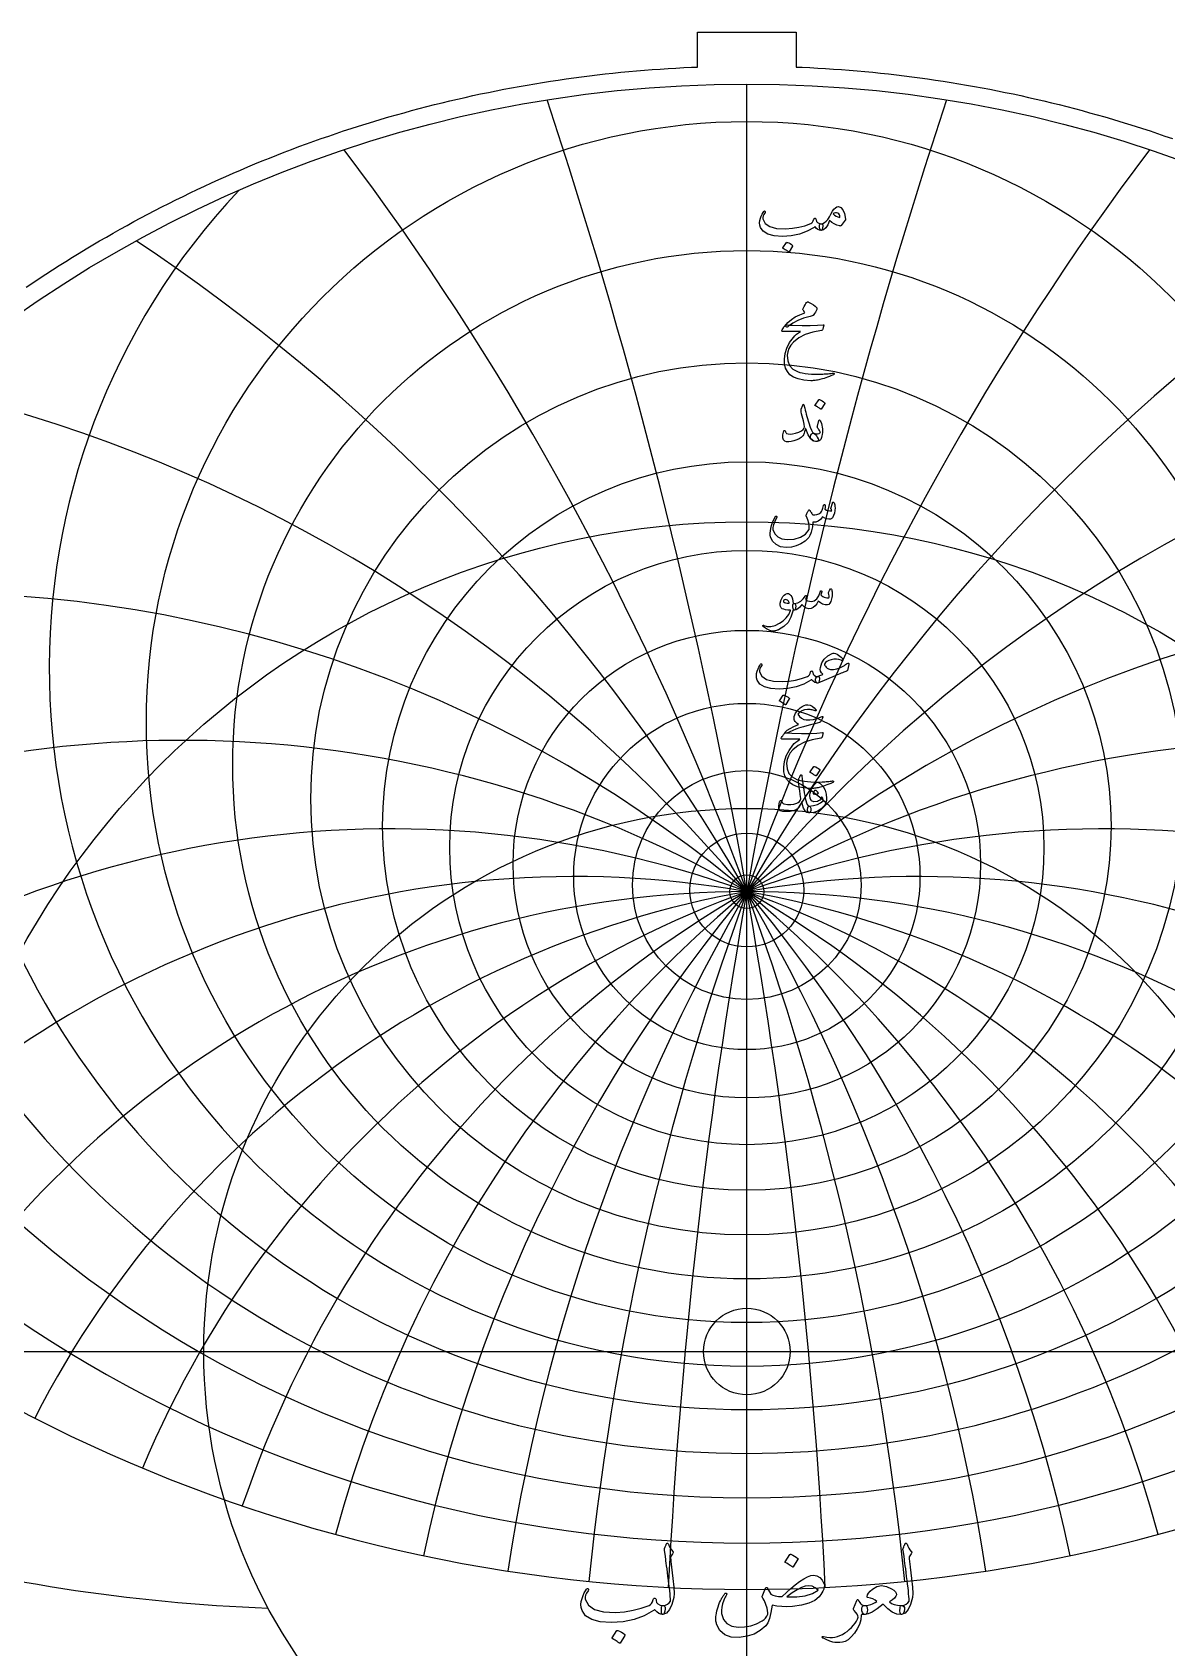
# Model space of a CAD drawing. Header units: millimetres. Extents: x -62 to 62, y -62 to 63.
# Drawn here: x -34.3 to 20.1, y -14.2 to 63.2 of the extents above; entities that cross this region are included whole.
import ezdxf

# ---------------------------------------------------------------- set-up
doc = ezdxf.new("R2010")
doc.units = ezdxf.units.MM
for name, color, linetype in [('CUT_INNER', 6, 'Continuous'), ('CUT_OUTER', 1, 'Continuous'), ('ENGRAVE', 7, 'Continuous'), ('ENGRAVE_FINE', 8, 'Continuous'), ('TEXT', 5, 'Continuous')]:
    doc.layers.add(name, color=color, linetype=linetype)

msp = doc.modelspace()

# ---------------------------------------------------------------- linework, layer by layer
at = {"layer": 'CUT_INNER'}
msp.add_circle((0, 0), 2.075, dxfattribs=at)
at = {"layer": 'CUT_OUTER'}
msp.add_lwpolyline([(-34.5438, 51.0179), (-34.2301, 51.2289), (-33.9151, 51.438), (-33.5988, 51.6451), (-33.2813, 51.8503), (-32.9625, 52.0535), (-32.6425, 52.2548), (-32.3213, 52.4541), (-31.9988, 52.6515), (-31.6752, 52.8468), (-31.3503, 53.0402), (-31.0243, 53.2315), (-30.6971, 53.4209), (-30.3687, 53.6082), (-30.0392, 53.7936), (-29.7085, 53.9769), (-29.3768, 54.1581), (-29.0439, 54.3374), (-28.71, 54.5146), (-28.3749, 54.6897), (-28.0388, 54.8628), (-27.7017, 55.0338), (-27.3635, 55.2027), (-27.0242, 55.3696), (-26.684, 55.5344), (-26.3427, 55.697), (-26.0005, 55.8576), (-25.6573, 56.0161), (-25.3131, 56.1725), (-24.9679, 56.3267), (-24.6218, 56.4789), (-24.2748, 56.6289), (-23.9269, 56.7768), (-23.5781, 56.9225), (-23.2284, 57.0661), (-22.8778, 57.2076), (-22.5263, 57.3469), (-22.174, 57.484), (-21.8209, 57.619), (-21.4669, 57.7518), (-21.1122, 57.8824), (-20.7566, 58.0109), (-20.4003, 58.1372), (-20.0432, 58.2612), (-19.6853, 58.3831), (-19.3267, 58.5028), (-18.9674, 58.6203), (-18.6073, 58.7356), (-18.2466, 58.8486), (-17.8852, 58.9595), (-17.5231, 59.0681), (-17.1603, 59.1745), (-16.7969, 59.2787), (-16.4328, 59.3807), (-16.0682, 59.4804), (-15.7029, 59.5778), (-15.3371, 59.6731), (-14.9706, 59.7661), (-14.6036, 59.8568), (-14.2361, 59.9453), (-13.868, 60.0315), (-13.4994, 60.1154), (-13.1303, 60.1971), (-12.7606, 60.2766), (-12.3906, 60.3537), (-12.02, 60.4286), (-11.649, 60.5012), (-11.2775, 60.5716), (-10.9057, 60.6396), (-10.5334, 60.7054), (-10.1607, 60.7689), (-9.7876, 60.8301), (-9.4142, 60.889), (-9.0404, 60.9456), (-8.6663, 61), (-8.2919, 61.052), (-7.9171, 61.1017), (-7.542, 61.1491), (-7.1667, 61.1943), (-6.7911, 61.2371), (-6.4152, 61.2776), (-6.0391, 61.3158), (-5.6627, 61.3517), (-5.2862, 61.3853), (-4.9094, 61.4166), (-4.5325, 61.4456), (-4.1554, 61.4722), (-3.7781, 61.4966), (-3.4007, 61.5186), (-3.0232, 61.5383), (-2.6455, 61.5557), (-2.3625, 61.567), (-2.3625, 63.2325), (2.3625, 63.2325), (2.3625, 61.567), (2.6455, 61.5557), (3.0232, 61.5383), (3.4007, 61.5186), (3.7781, 61.4966), (4.1554, 61.4722), (4.5325, 61.4456), (4.9094, 61.4166), (5.2862, 61.3853), (5.6627, 61.3517), (6.0391, 61.3158), (6.4152, 61.2776), (6.7911, 61.2371), (7.1667, 61.1943), (7.542, 61.1491), (7.9171, 61.1017), (8.2919, 61.052), (8.6663, 61), (9.0404, 60.9456), (9.4142, 60.889), (9.7876, 60.8301), (10.1607, 60.7689), (10.5334, 60.7054), (10.9057, 60.6396), (11.2775, 60.5716), (11.649, 60.5012), (12.02, 60.4286), (12.3906, 60.3537), (12.7606, 60.2766), (13.1303, 60.1971), (13.4994, 60.1154), (13.868, 60.0315), (14.2361, 59.9453), (14.6036, 59.8568), (14.9706, 59.7661), (15.3371, 59.6731), (15.7029, 59.5778), (16.0682, 59.4804), (16.4328, 59.3807), (16.7969, 59.2787), (17.1603, 59.1745), (17.5231, 59.0681), (17.8852, 58.9595), (18.2466, 58.8486), (18.6073, 58.7356), (18.9674, 58.6203), (19.3267, 58.5028), (19.6853, 58.3831), (20.0432, 58.2612), (20.4003, 58.1372)], dxfattribs=at)
at = {"layer": 'ENGRAVE'}
for points in [[(0, -60.75), (0, 60.75)], [(-60.75, 0), (60.75, 0)]]:
    msp.add_lwpolyline(points, dxfattribs=at)
for centre, radius in [((0, 0), 60.75), ((0, 30.1723), 28.7837), ((0, 28.1254), 24.6463), ((0, 26.4902), 20.9014), ((0, 25.187), 17.4572), ((0, 0), 39.7663), ((0, 24.1584), 14.2435), ((0, 23.3631), 11.2053), ((0, 22.7713), 8.2975), ((0, 22.3622), 5.4824), ((0, 0), 26.0306), ((0, 22.122), 2.7267), ((0, 22.0428), 0.81)]:
    msp.add_circle(centre, radius, dxfattribs=at)
for centre, radius, start, end in [((0, 32.7441), 33.4382, 136.755025, 43.244975), ((0, 36.0044), 38.7851, 161.418489, 18.581511), ((0, 40.1982), 45.0809, 179.330047, 0.669953), ((0, 45.7066), 52.7185, 194.145933, 345.854067), ((0, 53.1545), 62.3353, 207.116681, 332.883319), ((0, -24.8487), 46.8916, 32, 148), ((0, -24.8487), 46.8916, 32, 148), ((0, 63.6394), 75.0422, 218.84522, 321.15478), ((-19.6883, 73.4777), 85.8368, 241.444032, 267.827192)]:
    msp.add_arc(centre, radius, start, end, dxfattribs=at)
at = {"layer": 'ENGRAVE_FINE'}
for centre, radius, start, end in [((-265.9353, -24.8487), 270.0378, 2.874152, 18.311222), ((-265.9353, -24.8487), 270.0378, 2.874152, 18.311222), ((265.9353, -24.8487), 270.0378, 161.688778, 177.125848), ((265.9353, -24.8487), 270.0378, 161.688778, 177.125848), ((-128.8335, -24.8487), 137.1018, 5.788928, 36.970098), ((-128.8335, -24.8487), 137.1018, 5.788928, 36.970098), ((128.8335, -24.8487), 137.1018, 143.029902, 174.211072), ((128.8335, -24.8487), 137.1018, 143.029902, 174.211072), ((-81.2186, -24.8487), 93.7831, 8.787171, 56.364444), ((-81.2186, -24.8487), 93.7831, 8.787171, 56.364444), ((81.2186, -24.8487), 93.7831, 123.635556, 171.212829), ((81.2186, -24.8487), 93.7831, 123.635556, 171.212829), ((-55.8832, -24.8487), 72.9503, 11.916411, 76.960311), ((-55.8832, -24.8487), 72.9503, 11.916411, 76.960311), ((55.8832, -24.8487), 72.9503, 103.039689, 168.083589), ((55.8832, -24.8487), 72.9503, 103.039689, 168.083589), ((-39.3467, -24.8487), 61.2126, 15.23187, 99.317844), ((-39.3467, -24.8487), 61.2126, 15.23187, 99.317844), ((39.3467, -24.8487), 61.2126, 80.682156, 164.76813), ((39.3467, -24.8487), 61.2126, 80.682156, 164.76813), ((-27.0729, -24.8487), 54.1457, 18.800401, 123.997775), ((-27.0729, -24.8487), 54.1457, 18.800401, 123.997775), ((27.0729, -24.8487), 54.1457, 56.002225, 161.199599), ((27.0729, -24.8487), 54.1457, 56.002225, 161.199599), ((-17.0671, -24.8487), 49.901, 22.705937, 135.460343), ((-17.0671, -24.8487), 49.901, 22.705937, 135.460343), ((17.0671, -24.8487), 49.901, 44.539657, 157.294063), ((17.0671, -24.8487), 49.901, 44.539657, 157.294063), ((-8.2682, -24.8487), 47.6149, 27.057329, 142.266342), ((-8.2682, -24.8487), 47.6149, 27.057329, 142.266342), ((8.2682, -24.8487), 47.6149, 37.733658, 152.942671), ((8.2682, -24.8487), 47.6149, 37.733658, 152.942671), ((0, 152.6636), 171.207, 249.38669, 290.61331)]:
    msp.add_arc(centre, radius, start, end, dxfattribs=at)
at = {"layer": 'TEXT'}
for points in [[(0.8191, 54.6495), (0.8319, 54.6634), (0.8452, 54.6692), (0.8589, 54.667), (0.873, 54.6567), (0.8838, 54.6432), (0.8874, 54.6279), (0.8838, 54.6109), (0.873, 54.592), (0.8182, 54.5071), (0.7832, 54.4285), (0.7679, 54.3562), (0.7724, 54.2902), (0.8849, 54.0733), (1.1039, 53.9219), (1.4292, 53.8362), (1.861, 53.816), (2.1815, 53.8395), (2.4889, 53.8887), (2.7833, 53.9635), (3.0646, 54.0639), (3.1142, 54.0933), (3.1553, 54.1384), (3.1879, 54.1993), (3.2119, 54.2758), (3.22, 54.2976), (3.2335, 54.3127), (3.2523, 54.321), (3.2766, 54.3225), (3.2939, 54.3151), (3.3062, 54.3001), (3.3136, 54.2774), (3.3161, 54.2471), (3.3329, 54.1721), (3.3799, 54.116), (3.4569, 54.0787), (3.564, 54.0603), (3.6026, 54.0517), (3.6287, 54.0297), (3.6421, 53.9943), (3.643, 53.9453), (3.63, 53.8541), (3.6125, 53.789), (3.5905, 53.7499), (3.564, 53.7369), (3.4852, 53.7473), (3.4104, 53.7782), (3.3397, 53.8299), (3.273, 53.9022), (3.2674, 53.9051), (3.2577, 53.9031), (3.244, 53.8961), (3.2263, 53.8842), (2.8913, 53.6956), (2.5257, 53.5609), (2.1296, 53.48), (1.703, 53.4531), (1.3087, 53.48), (1.0024, 53.5609), (0.7841, 53.6956), (0.6539, 53.8842), (0.6242, 53.9895), (0.6144, 54.0971), (0.6242, 54.2069), (0.6539, 54.3189), (0.6938, 54.4231), (0.7347, 54.513), (0.7765, 54.5884), (0.8191, 54.6495)], [(4.3975, 54.8794), (4.51, 54.8394), (4.6032, 54.7267), (4.6771, 54.5412), (4.7316, 54.283), (4.7337, 54.2644), (4.7325, 54.248), (4.7283, 54.2338), (4.7209, 54.2219), (4.5233, 53.974), (4.5096, 53.959), (4.4936, 53.9498), (4.4754, 53.9464), (4.455, 53.9489), (4.3207, 53.9947), (4.1945, 54.0531), (4.0764, 54.124), (3.9664, 54.2076), (3.8777, 54.0017), (3.7805, 53.8546), (3.6747, 53.7663), (3.5604, 53.7369), (3.5476, 53.7416), (3.5344, 53.7558), (3.5207, 53.7794), (3.5065, 53.8124), (3.4847, 53.8941), (3.4769, 53.9597), (3.4829, 54.0091), (3.5029, 54.0423), (3.5146, 54.0502), (3.5281, 54.0558), (3.5433, 54.0591), (3.5604, 54.0603), (3.6421, 54.0742), (3.7221, 54.1124), (3.8002, 54.1748), (3.8766, 54.2615), (3.91, 54.3118), (3.9601, 54.3944), (4.0268, 54.5094), (4.1101, 54.6567), (4.1752, 54.7541), (4.2448, 54.8237), (4.3189, 54.8655), (4.3975, 54.8794)], [(4.1388, 54.5273), (4.2062, 54.4712), (4.2825, 54.4249), (4.3679, 54.3886), (4.4622, 54.3621), (4.457, 54.4328), (4.4379, 54.4905), (4.4049, 54.5352), (4.358, 54.5668), (4.3039, 54.5832), (4.2493, 54.5821), (4.1943, 54.5635), (4.1388, 54.5273)], [(1.9077, 53.1585), (1.9122, 53.163), (1.9185, 53.1657), (1.9266, 53.1666), (1.9365, 53.1657), (2.0063, 53.1374), (2.0721, 53.1028), (2.1339, 53.0619), (2.1916, 53.0148), (2.1972, 53.0076), (2.1997, 53.0004), (2.199, 52.9932), (2.1952, 52.986), (2.0263, 52.713), (2.02, 52.7065), (2.0119, 52.7049), (2.0021, 52.7083), (1.9904, 52.7166), (1.9803, 52.7238), (1.9643, 52.7345), (1.9426, 52.7489), (1.9149, 52.7669), (1.881, 52.7884), (1.8404, 52.8136), (1.793, 52.8423), (1.7389, 52.8747), (1.7317, 52.8801), (1.7281, 52.8854), (1.7281, 52.8908), (1.7317, 52.8962)], [(3.0323, 49.6108), (2.7184, 49.5288), (2.4413, 49.423), (2.201, 49.2935), (1.9976, 49.1401), (1.9664, 49.1165), (1.9374, 49.1033), (1.9107, 49.1004), (1.8862, 49.1078), (1.8577, 49.1417), (1.8619, 49.1895), (1.899, 49.2513), (1.9688, 49.3269), (2.1339, 49.4639), (2.3236, 49.5874), (2.538, 49.6974), (2.7772, 49.794), (2.7089, 49.8946), (2.6961, 49.9197), (2.6901, 49.9449), (2.6907, 49.97), (2.6981, 49.9952), (2.7464, 50.0911), (2.7907, 50.1703), (2.8309, 50.233), (2.867, 50.279), (2.8901, 50.3008), (2.9128, 50.3122), (2.935, 50.3134), (2.9568, 50.3042), (3.0832, 50.2327), (3.1895, 50.1658), (3.2755, 50.1034), (3.3413, 50.0455), (3.354, 50.0268), (3.3601, 50.0033), (3.3594, 49.9747), (3.352, 49.9413), (3.3289, 49.889), (3.2918, 49.8254), (3.2409, 49.7506), (3.176, 49.6646), (3.1589, 49.6518), (3.1293, 49.6386), (3.0871, 49.6249), (3.0323, 49.6108)], [(2.1844, 49.194), (2.6454, 49.1778), (3.044, 49.176), (3.3801, 49.1886), (3.6538, 49.2156), (3.6622, 49.2166), (3.6695, 49.216), (3.6757, 49.2139), (3.6808, 49.2102), (3.6845, 49.2051), (3.6866, 49.1989), (3.6872, 49.1916), (3.6862, 49.1832), (3.6791, 49.1504), (3.6722, 49.1203), (3.6656, 49.093), (3.6592, 49.0683), (3.653, 49.0462), (3.6471, 49.0269), (3.6414, 49.0103), (3.6359, 48.9964), (3.6242, 48.9742), (3.6107, 48.9578), (3.5954, 48.9472), (3.5784, 48.9425), (3.1634, 48.8673), (2.8023, 48.7494), (2.4952, 48.5888), (2.2419, 48.3856), (2.1139, 48.2395), (2.0209, 48.0847), (1.963, 47.9215), (1.9401, 47.7497), (1.9621, 47.48), (2.0497, 47.2602), (2.2028, 47.0902), (2.4215, 46.9701), (2.5349, 46.9337), (2.6595, 46.9036), (2.7954, 46.8798), (2.9425, 46.8623), (3.1005, 46.8509), (3.2694, 46.8452), (3.449, 46.8455), (3.6394, 46.8515), (3.7071, 46.8553), (3.7737, 46.8596), (3.8392, 46.8643), (3.9035, 46.8695), (3.9663, 46.8751), (4.027, 46.8812), (4.0857, 46.8877), (4.1424, 46.8946), (4.1597, 46.8955), (4.1721, 46.8911), (4.1795, 46.8812), (4.182, 46.8659), (4.1806, 46.8482), (4.1766, 46.8345), (4.1698, 46.8248), (4.1604, 46.8192), (4.0589, 46.7763), (3.9628, 46.7375), (3.8721, 46.7027), (3.7868, 46.6719), (3.707, 46.6449), (3.6332, 46.6216), (3.5651, 46.6018), (3.5029, 46.5857), (3.4444, 46.5738), (3.3875, 46.5632), (3.3322, 46.554), (3.2784, 46.5461), (3.2259, 46.5401), (3.1746, 46.5363), (3.1245, 46.5347), (3.0754, 46.5354), (2.7404, 46.5614), (2.461, 46.618), (2.2374, 46.7051), (2.0694, 46.8228), (1.9461, 46.9699), (1.8601, 47.1416), (1.8114, 47.3381), (1.8, 47.5593), (1.8352, 47.8337), (1.9194, 48.1), (2.0526, 48.3582), (2.2347, 48.6084), (2.3059, 48.6841), (2.3865, 48.7566), (2.4765, 48.826), (2.576, 48.8922), (1.7066, 48.8994), (1.6857, 48.9084), (1.6769, 48.9245), (1.6803, 48.9479), (1.6958, 48.9784), (1.725, 49.0229), (1.7515, 49.0629), (1.7753, 49.0983), (1.7964, 49.1293), (1.8148, 49.1556), (1.8305, 49.1769), (1.8435, 49.1933), (1.8539, 49.2048), (1.8772, 49.2068), (1.9401, 49.2057), (2.0425, 49.2014), (2.1844, 49.194)], [(2.7538, 45.3124), (2.7745, 45.2182), (2.7969, 45.1224), (2.8212, 45.025), (2.8472, 44.9261), (2.8751, 44.8252), (2.9047, 44.7218), (2.9362, 44.6159), (2.9694, 44.5076), (3.0365, 44.3127), (3.0978, 44.1663), (3.1533, 44.0684), (3.2029, 44.019), (3.2463, 43.9895), (3.2901, 43.948), (3.3343, 43.8943), (3.379, 43.8286), (3.4212, 43.747), (3.4329, 43.6857), (3.414, 43.6446), (3.3646, 43.6238), (3.205, 43.6399), (3.0637, 43.7459), (2.9409, 43.9417), (2.8365, 44.2273), (2.8342, 44.2321), (2.8311, 44.2354), (2.827, 44.2374), (2.8221, 44.2381), (2.8185, 44.2374), (2.8149, 44.2354), (2.8113, 44.2321), (2.8077, 44.2273), (2.7976, 44.1811), (2.7853, 44.1321), (2.7707, 44.0805), (2.7538, 44.0262), (2.7354, 43.9747), (2.7161, 43.9318), (2.6959, 43.8975), (2.6748, 43.8717), (2.5989, 43.8054), (2.5041, 43.7468), (2.3905, 43.6958), (2.258, 43.6525), (2.1233, 43.6204), (2.0065, 43.6067), (1.9077, 43.6114), (1.8269, 43.6345), (1.7577, 43.6925), (1.7263, 43.7944), (1.7326, 43.9404), (1.7766, 44.1303), (1.7809, 44.1366), (1.7865, 44.1411), (1.7935, 44.1438), (1.8018, 44.1447), (1.8116, 44.1436), (1.8197, 44.1402), (1.826, 44.1346), (1.8305, 44.1267), (1.8476, 44.087), (1.8664, 44.054), (1.8871, 44.0277), (1.9095, 44.0082), (1.9796, 43.9821), (2.0748, 43.9759), (2.1952, 43.9893), (2.3407, 44.0226), (2.4958, 44.0724), (2.6164, 44.1285), (2.7024, 44.191), (2.7538, 44.2597), (2.7624, 44.3293), (2.7484, 44.4483), (2.7121, 44.6167), (2.6532, 44.8345), (2.6249, 44.9493), (2.6083, 45.042), (2.6034, 45.1127), (2.6101, 45.1615), (2.6784, 45.3555), (2.6858, 45.3759), (2.6937, 45.3905), (2.702, 45.3993), (2.7107, 45.4022), (2.7215, 45.3966), (2.7323, 45.3797), (2.7431, 45.3516), (2.7538, 45.3124)], [(3.4472, 45.6213), (3.4517, 45.6258), (3.458, 45.6285), (3.4661, 45.6294), (3.476, 45.6285), (3.5458, 45.6002), (3.6116, 45.5656), (3.6734, 45.5248), (3.7311, 45.4776), (3.7367, 45.4704), (3.7391, 45.4632), (3.7385, 45.4561), (3.7347, 45.4489), (3.5658, 45.1758), (3.5595, 45.1693), (3.5514, 45.1677), (3.5415, 45.1711), (3.5299, 45.1794), (3.5198, 45.1866), (3.5038, 45.1974), (3.482, 45.2118), (3.4544, 45.2297), (3.4205, 45.2513), (3.3799, 45.2764), (3.3325, 45.3052), (3.2784, 45.3375), (3.2712, 45.3429), (3.2676, 45.3483), (3.2676, 45.3537), (3.2712, 45.3591)], [(3.4796, 44.1519), (3.4585, 44.1872), (3.4383, 44.2175), (3.4189, 44.2428), (3.4005, 44.2633), (3.3873, 44.2808), (3.3799, 44.301), (3.3783, 44.3239), (3.3826, 44.3495), (3.458, 44.6225), (3.4686, 44.6463), (3.4823, 44.6531), (3.4991, 44.6428), (3.5191, 44.6154), (3.5492, 44.5572), (3.5748, 44.4869), (3.5959, 44.4045), (3.6125, 44.31), (3.6222, 44.2193), (3.626, 44.1303), (3.624, 44.0432), (3.6161, 43.9579), (3.6033, 43.8836), (3.5865, 43.8187), (3.5656, 43.7632), (3.5406, 43.7172), (3.5099, 43.683), (3.4679, 43.6561), (3.4147, 43.6363), (3.3502, 43.6238), (3.2842, 43.6213), (3.2227, 43.6318), (3.1657, 43.6554), (3.1131, 43.692), (3.0725, 43.7385), (3.0511, 43.7917), (3.0491, 43.8517), (3.0664, 43.9184), (3.094, 43.9729), (3.1266, 44.0073), (3.1641, 44.0214), (3.2065, 44.0154), (3.3044, 43.9918), (3.3898, 43.9893), (3.4625, 44.008), (3.5227, 44.0477), (3.524, 44.0583), (3.5173, 44.0791), (3.5025, 44.1104), (3.4796, 44.1519)], [(4.0993, 40.6713), (4.1056, 40.687), (4.1137, 40.6982), (4.1236, 40.705), (4.1352, 40.7072), (4.1503, 40.7054), (4.1631, 40.7), (4.1736, 40.6911), (4.182, 40.6785), (4.2024, 40.6336), (4.217, 40.5779), (4.2257, 40.5114), (4.2287, 40.4342), (4.2208, 40.308), (4.1972, 40.1881), (4.1579, 40.0744), (4.1029, 39.9671), (4.084, 39.9413), (4.0634, 39.9213), (4.0409, 39.9072), (4.0167, 39.8989), (3.9289, 39.8932), (3.8344, 39.9087), (3.7331, 39.9453), (3.6251, 40.003), (3.5341, 39.8784), (3.4266, 39.7956), (3.3024, 39.7545), (3.1616, 39.7551), (3.157, 39.6794), (3.1504, 39.6065), (3.1417, 39.5365), (3.1311, 39.4695), (3.1184, 39.405), (3.1037, 39.3424), (3.087, 39.2819), (3.0682, 39.2234), (3.0246, 39.1179), (2.9658, 39.0204), (2.8917, 38.9311), (2.8023, 38.8498), (2.5933, 38.7106), (2.3721, 38.6127), (2.1388, 38.5561), (1.8934, 38.5408), (1.617, 38.5783), (1.3985, 38.6764), (1.2379, 38.8352), (1.1353, 39.0546), (1.1214, 39.1336), (1.1191, 39.227), (1.1286, 39.3348), (1.1497, 39.4569), (1.1836, 39.5908), (1.2314, 39.73), (1.2932, 39.8746), (1.3688, 40.0246), (1.3749, 40.034), (1.3823, 40.0408), (1.3911, 40.0448), (1.4012, 40.0462), (1.4113, 40.0453), (1.42, 40.0426), (1.4274, 40.0381), (1.4335, 40.0318), (1.4375, 40.0226), (1.4389, 40.0129), (1.4375, 40.0028), (1.4335, 39.9923), (1.3374, 39.7926), (1.2754, 39.6285), (1.2476, 39.4998), (1.2539, 39.4066), (1.3446, 39.2012), (1.4874, 39.0519), (1.6823, 38.9587), (1.9293, 38.9216), (2.2747, 38.9436), (2.567, 39.0312), (2.8064, 39.1843), (2.9928, 39.4031), (2.9921, 39.5472), (2.9685, 39.6995), (2.922, 39.8598), (2.8526, 40.0282), (2.8439, 40.0453), (2.8392, 40.0605), (2.8385, 40.074), (2.8419, 40.0857), (2.8612, 40.1258), (2.8796, 40.1634), (2.8971, 40.1985), (2.9137, 40.2312), (2.9294, 40.2609), (2.9443, 40.2873), (2.9582, 40.3103), (2.9712, 40.33), (2.9786, 40.3383), (2.9865, 40.3417), (2.9948, 40.3401), (3.0035, 40.3336), (3.008, 40.3286), (3.0143, 40.321), (3.0224, 40.3107), (3.0323, 40.2976), (3.0435, 40.2819), (3.0556, 40.2635), (3.0687, 40.2424), (3.0826, 40.2186), (3.1109, 40.1728), (3.1347, 40.1396), (3.154, 40.1189), (3.1688, 40.1108), (3.2622, 40.103), (3.3556, 40.1189), (3.449, 40.1587), (3.5424, 40.2222), (3.5764, 40.2644), (3.6098, 40.3336), (3.6428, 40.4297), (3.6754, 40.5527), (3.6785, 40.5644), (3.6844, 40.5743), (3.6929, 40.5824), (3.7041, 40.5887), (3.7147, 40.5927), (3.7248, 40.594), (3.7344, 40.5927), (3.7436, 40.5887), (3.7573, 40.5662), (3.7625, 40.524), (3.7591, 40.462), (3.7472, 40.3803), (3.8198, 40.3358), (3.8972, 40.3066), (3.9796, 40.2927), (4.067, 40.2941), (4.0659, 40.3203), (4.0625, 40.3417), (4.0569, 40.358), (4.049, 40.3695), (4.04, 40.3803), (4.0346, 40.3911), (4.0329, 40.4018), (4.0346, 40.4126)], [(4.0149, 36.5575), (4.0227, 36.5629), (4.032, 36.5611), (4.0425, 36.5521), (4.0544, 36.5359), (4.0672, 36.5086), (4.0769, 36.4695), (4.0834, 36.4187), (4.0867, 36.3563), (4.0879, 36.2854), (4.084, 36.2162), (4.0753, 36.1488), (4.0616, 36.0833), (4.0216, 35.9557), (3.9772, 35.8641), (3.9282, 35.8084), (3.8748, 35.7887), (3.7484, 35.7961), (3.6314, 35.8291), (3.5238, 35.8877), (3.4257, 35.9719), (3.3583, 35.8392), (3.2784, 35.7357), (3.1859, 35.6613), (3.0808, 35.6162), (2.9705, 35.6063), (2.8589, 35.6342), (2.746, 35.6997), (2.6317, 35.803), (2.5392, 35.6851), (2.4485, 35.6009), (2.3595, 35.5504), (2.2724, 35.5336), (2.2549, 35.5435), (2.2383, 35.5731), (2.2226, 35.6225), (2.2077, 35.6917), (2.2024, 35.7599), (2.2113, 35.8102), (2.2347, 35.8425), (2.2724, 35.8569), (2.4381, 35.8944), (2.5832, 35.9674), (2.7076, 36.0759), (2.8113, 36.2198), (2.8169, 36.2276), (2.823, 36.2333), (2.8295, 36.2366), (2.8365, 36.2378), (2.845, 36.2369), (2.8526, 36.2342), (2.8594, 36.2297), (2.8652, 36.2234), (2.8686, 36.2041), (2.8607, 36.1713), (2.8416, 36.125), (2.8113, 36.0653), (2.8511, 36.0193), (2.9128, 35.9854), (2.9966, 35.9636), (3.1023, 35.9539), (3.2341, 35.9815), (3.3493, 36.0716), (3.4479, 36.2241), (3.5299, 36.4389), (3.5339, 36.4499), (3.5389, 36.4578), (3.5447, 36.4625), (3.5514, 36.4641), (3.5615, 36.4632), (3.5703, 36.4605), (3.5777, 36.456), (3.5838, 36.4497), (3.5883, 36.4407), (3.5909, 36.4318), (3.5918, 36.4228), (3.5909, 36.4138), (3.555, 36.2629), (3.597, 36.2256), (3.6475, 36.1928), (3.7066, 36.1645), (3.7742, 36.1407), (3.84, 36.1253), (3.89, 36.1219), (3.9244, 36.1306), (3.943, 36.1515), (3.9491, 36.1834), (3.9457, 36.2288), (3.9329, 36.2876), (3.9107, 36.3599), (3.9145, 36.3803), (3.9332, 36.4201), (3.9666, 36.4791), (4.0149, 36.5575)], [(2.2006, 35.4941), (2.1163, 35.1983), (1.9751, 34.9507), (1.7768, 34.751), (1.5215, 34.5995), (1.4858, 34.5841), (1.4506, 34.5703), (1.4158, 34.558), (1.3814, 34.5474), (1.3477, 34.5385), (1.3149, 34.5316), (1.2831, 34.5268), (1.2521, 34.524), (1.1748, 34.535), (1.0724, 34.5752), (0.9449, 34.6446), (0.7922, 34.7432), (0.7758, 34.7573), (0.7662, 34.771), (0.7632, 34.7843), (0.7671, 34.7971), (0.7756, 34.8069), (0.7868, 34.8114), (0.8007, 34.8105), (0.8173, 34.8042), (0.9761, 34.7528), (1.1542, 34.753), (1.3515, 34.8049), (1.5682, 34.9084), (1.7452, 35.0286), (1.8916, 35.1698), (2.0074, 35.3322), (2.0928, 35.5156), (2.0921, 35.5221), (2.0901, 35.5273), (2.0867, 35.5311), (2.082, 35.5336), (1.9583, 35.5408), (1.853, 35.5551), (1.7661, 35.5767), (1.6976, 35.6054), (1.6446, 35.6499), (1.6113, 35.7114), (1.5979, 35.79), (1.6042, 35.8857), (1.6062, 35.8983), (1.6087, 35.9113), (1.6116, 35.9244), (1.6149, 35.9378), (1.6188, 35.9516), (1.623, 35.966), (1.6277, 35.9812), (1.6329, 35.997), (1.6751, 36.0997), (1.7263, 36.1848), (1.7865, 36.2523), (1.8557, 36.3024), (1.9264, 36.3298), (1.9913, 36.3294), (2.0503, 36.3011), (2.1036, 36.2449), (2.15, 36.1668), (2.1853, 36.0761), (2.2093, 35.9728), (2.2221, 35.8569), (2.2292, 35.857), (2.236, 35.8574), (2.2427, 35.8579), (2.2491, 35.8587), (2.2555, 35.8595), (2.2621, 35.8601), (2.2689, 35.8604), (2.276, 35.8605), (2.3003, 35.8553), (2.3191, 35.8399), (2.3326, 35.814), (2.3407, 35.7779), (2.344, 35.7381), (2.3434, 35.6979), (2.3387, 35.6573), (2.3299, 35.6162), (2.3184, 35.5801), (2.3056, 35.5542), (2.2915, 35.5387), (2.276, 35.5336), (2.2077, 35.5336), (2.2073, 35.5271), (2.2059, 35.5183), (2.2037, 35.5073), (2.2006, 35.4941)], [(2.0281, 35.8964), (1.9904, 35.9622), (1.9491, 36.0087), (1.9042, 36.0359), (1.8557, 36.0437), (1.8267, 36.0361), (1.8009, 36.024), (1.7782, 36.0074), (1.7586, 35.9863), (1.7524, 35.975), (1.7515, 35.9629), (1.756, 35.9499), (1.7658, 35.936), (1.8029, 35.9034), (1.8565, 35.8812), (1.9268, 35.8693), (2.0137, 35.8677), (2.0227, 35.8695), (2.0281, 35.8749), (2.0299, 35.8839), (2.0281, 35.8964)], [(4.8897, 32.9359), (4.8179, 32.6485), (4.8098, 32.6345), (4.7963, 32.6215), (4.7774, 32.6094), (4.7532, 32.5982), (4.6994, 32.5792), (4.6423, 32.5582), (4.5818, 32.5352), (4.5179, 32.5101), (4.4506, 32.4833), (4.38, 32.4549), (4.306, 32.4249), (4.2287, 32.3934), (3.4023, 32.0341), (3.3646, 32.0424), (3.3341, 32.0673), (3.3107, 32.1089), (3.2945, 32.167), (3.2918, 32.2288), (3.3089, 32.2811), (3.3457, 32.324), (3.4023, 32.3574), (3.4094, 32.3607), (3.4234, 32.3669), (3.4444, 32.376), (3.4724, 32.388), (3.5071, 32.4027), (3.5483, 32.4199), (3.596, 32.4395), (3.6502, 32.4616), (3.5804, 32.5333), (3.5362, 32.6116), (3.5175, 32.6967), (3.5245, 32.7886), (3.5936, 33.0071), (3.7113, 33.1919), (3.8775, 33.343), (4.0921, 33.4604), (4.1391, 33.4714), (4.1936, 33.4685), (4.2558, 33.4517), (4.3257, 33.4209), (4.3982, 33.3789), (4.4649, 33.332), (4.5257, 33.2801), (4.5807, 33.2233), (4.5962, 33.2024), (4.6032, 33.1829), (4.6016, 33.1647), (4.5915, 33.1478), (4.5763, 33.1348), (4.5592, 33.1281), (4.5403, 33.1276), (4.5197, 33.1335), (4.4121, 33.1674), (4.2978, 33.1829), (4.1768, 33.18), (4.049, 33.1586), (3.9334, 33.124), (3.8415, 33.0778), (3.7735, 33.0199), (3.7293, 32.9502), (3.7248, 32.9193), (3.7365, 32.8838), (3.7643, 32.8438), (3.8083, 32.7993), (3.8586, 32.7589), (3.9089, 32.7275), (3.9592, 32.705), (4.0095, 32.6916), (4.1602, 32.6877), (4.3212, 32.7194), (4.4925, 32.7865), (4.6742, 32.8892), (4.6937, 32.9015), (4.7128, 32.9134), (4.7314, 32.9249), (4.7496, 32.9359), (4.7671, 32.9462), (4.7837, 32.9556), (4.7995, 32.9642), (4.8143, 32.9718), (4.8554, 32.9911), (4.8816, 32.9916), (4.8931, 32.9731), (4.8897, 32.9359)], [(0.6611, 32.9467), (0.6739, 32.9606), (0.6871, 32.9664), (0.7008, 32.9642), (0.715, 32.9538), (0.7257, 32.9404), (0.7293, 32.9251), (0.7257, 32.908), (0.715, 32.8892), (0.6602, 32.8043), (0.6251, 32.7257), (0.6099, 32.6534), (0.6144, 32.5874), (0.7269, 32.3705), (0.9458, 32.2191), (1.2712, 32.1333), (1.703, 32.1131), (2.0234, 32.1367), (2.3308, 32.1859), (2.6252, 32.2607), (2.9065, 32.361), (2.9562, 32.3904), (2.9972, 32.4356), (3.0298, 32.4964), (3.0538, 32.573), (3.0619, 32.5948), (3.0754, 32.6098), (3.0942, 32.6181), (3.1185, 32.6197), (3.1358, 32.6123), (3.1481, 32.5973), (3.1556, 32.5746), (3.158, 32.5443), (3.1749, 32.4693), (3.2218, 32.4131), (3.2988, 32.3759), (3.4059, 32.3574), (3.4445, 32.3489), (3.4706, 32.3269), (3.4841, 32.2914), (3.485, 32.2425), (3.4719, 32.1513), (3.4544, 32.0862), (3.4324, 32.0471), (3.4059, 32.0341), (3.3271, 32.0444), (3.2523, 32.0754), (3.1816, 32.1271), (3.1149, 32.1994), (3.1093, 32.2023), (3.0996, 32.2003), (3.0859, 32.1933), (3.0682, 32.1814), (2.7332, 31.9928), (2.3676, 31.858), (1.9715, 31.7772), (1.5449, 31.7503), (1.1506, 31.7772), (0.8443, 31.858), (0.626, 31.9928), (0.4958, 32.1814), (0.4662, 32.2867), (0.4563, 32.3943), (0.4662, 32.5041), (0.4958, 32.6161), (0.5358, 32.7203), (0.5766, 32.8101), (0.6184, 32.8856), (0.6611, 32.9467)], [(1.7497, 31.4557), (1.7542, 31.4602), (1.7604, 31.4628), (1.7685, 31.4637), (1.7784, 31.4628), (1.8482, 31.4346), (1.914, 31.4), (1.9758, 31.3591), (2.0335, 31.312), (2.0391, 31.3048), (2.0416, 31.2976), (2.0409, 31.2904), (2.0371, 31.2832), (1.8682, 31.0102), (1.8619, 31.0037), (1.8539, 31.0021), (1.844, 31.0054), (1.8323, 31.0138), (1.8222, 31.0209), (1.8063, 31.0317), (1.7845, 31.0461), (1.7569, 31.0641), (1.7229, 31.0856), (1.6823, 31.1108), (1.6349, 31.1395), (1.5808, 31.1718), (1.5736, 31.1772), (1.57, 31.1826), (1.57, 31.188), (1.5736, 31.1934)], [(3.6448, 30.4338), (3.6478, 30.4085), (3.6314, 30.3611), (3.5957, 30.2917), (3.5406, 30.2003), (3.529, 30.1855), (3.5155, 30.1734), (3.5002, 30.1639), (3.4832, 30.1572), (3.2532, 30.0939), (3.0484, 30.0368), (2.8688, 29.9861), (2.7143, 29.9416), (2.585, 29.9037), (2.4808, 29.8725), (2.4017, 29.848), (2.3479, 29.8303), (1.9131, 29.6362), (1.8826, 29.634), (1.8592, 29.638), (1.8431, 29.6484), (1.8341, 29.665), (1.8339, 29.6711), (1.8368, 29.6785), (1.8429, 29.6872), (1.8521, 29.6973), (1.9405, 29.7804), (2.073, 29.868), (2.2495, 29.96), (2.47, 30.0566), (2.4101, 30.1078), (2.3595, 30.1572), (2.3184, 30.2048), (2.2868, 30.2506), (2.2672, 30.3007), (2.2625, 30.3611), (2.2726, 30.4318), (2.2976, 30.5129), (2.338, 30.5973), (2.3946, 30.6817), (2.4673, 30.7662), (2.5562, 30.8506), (2.653, 30.9236), (2.7458, 30.9736), (2.8344, 31.0008), (2.9191, 31.0051), (3.0338, 30.982), (3.1374, 30.9341), (3.2297, 30.8616), (3.3107, 30.7644), (3.3179, 30.7522), (3.3215, 30.741), (3.3215, 30.7307), (3.3179, 30.7213), (3.31, 30.7125), (3.3008, 30.7078), (3.2903, 30.7071), (3.2784, 30.7105), (3.2255, 30.7273), (3.1746, 30.7419), (3.1258, 30.7543), (3.079, 30.7644), (3.0344, 30.772), (2.9923, 30.7769), (2.9527, 30.7792), (2.9155, 30.7787), (2.7608, 30.7606), (2.6308, 30.7168), (2.5255, 30.6474), (2.4449, 30.5524), (2.5306, 30.4395), (2.6263, 30.3557), (2.7318, 30.3011), (2.8472, 30.2758), (3.019, 30.274), (3.2038, 30.3009), (3.4017, 30.3566), (3.6125, 30.441), (3.6213, 30.4433), (3.6296, 30.4428), (3.6374, 30.4397), (3.6448, 30.4338)], [(2.1538, 29.647), (2.6148, 29.6309), (3.0134, 29.6291), (3.3496, 29.6416), (3.6233, 29.6686), (3.6317, 29.6696), (3.639, 29.669), (3.6452, 29.6669), (3.6502, 29.6632), (3.6539, 29.6581), (3.6561, 29.652), (3.6566, 29.6447), (3.6556, 29.6362), (3.6485, 29.6035), (3.6417, 29.5734), (3.6351, 29.546), (3.6287, 29.5213), (3.6225, 29.4993), (3.6165, 29.48), (3.6108, 29.4633), (3.6053, 29.4494), (3.5936, 29.4272), (3.5802, 29.4108), (3.5649, 29.4003), (3.5478, 29.3955), (3.1329, 29.3203), (2.7718, 29.2024), (2.4646, 29.0419), (2.2113, 28.8387), (2.0833, 28.6925), (1.9904, 28.5378), (1.9324, 28.3745), (1.9095, 28.2027), (1.9315, 27.9331), (2.0191, 27.7132), (2.1723, 27.5433), (2.391, 27.4231), (2.5044, 27.3867), (2.629, 27.3567), (2.7648, 27.3329), (2.9119, 27.3153), (3.07, 27.3039), (3.2389, 27.2983), (3.4185, 27.2985), (3.6089, 27.3046), (3.6766, 27.3084), (3.7432, 27.3126), (3.8086, 27.3174), (3.873, 27.3225), (3.9357, 27.3281), (3.9965, 27.3342), (4.0552, 27.3407), (4.1119, 27.3477), (4.1292, 27.3486), (4.1415, 27.3441), (4.1489, 27.3342), (4.1514, 27.3189), (4.1501, 27.3012), (4.146, 27.2875), (4.1393, 27.2778), (4.1299, 27.2722), (4.0284, 27.2293), (3.9323, 27.1905), (3.8415, 27.1557), (3.7562, 27.1249), (3.6765, 27.098), (3.6026, 27.0746), (3.5346, 27.0549), (3.4724, 27.0387), (3.4139, 27.0268), (3.357, 27.0162), (3.3016, 27.007), (3.2478, 26.9992), (3.1954, 26.9931), (3.1441, 26.9893), (3.0939, 26.9877), (3.0448, 26.9884), (2.7098, 27.0144), (2.4305, 27.071), (2.2068, 27.1582), (2.0389, 27.2758), (1.9156, 27.4229), (1.8296, 27.5947), (1.7809, 27.7912), (1.7694, 28.0123), (1.8047, 28.2867), (1.8889, 28.553), (2.022, 28.8113), (2.2041, 29.0614), (2.2753, 29.1371), (2.3559, 29.2096), (2.446, 29.279), (2.5455, 29.3452), (1.676, 29.3524), (1.6551, 29.3614), (1.6464, 29.3776), (1.6497, 29.4009), (1.6652, 29.4315), (1.6944, 29.4759), (1.7209, 29.5159), (1.7447, 29.5514), (1.7658, 29.5824), (1.7842, 29.6086), (1.8, 29.63), (1.813, 29.6464), (1.8233, 29.6578), (1.8467, 29.6598), (1.9095, 29.6587), (2.0119, 29.6544), (2.1538, 29.647)], [(3.2119, 28.0415), (3.2164, 28.046), (3.2227, 28.0487), (3.2308, 28.0496), (3.2407, 28.0487), (3.3105, 28.0204), (3.3763, 27.9858), (3.438, 27.9449), (3.4957, 27.8978), (3.5014, 27.8906), (3.5038, 27.8834), (3.5031, 27.8762), (3.4993, 27.869), (3.3305, 27.596), (3.3242, 27.5895), (3.3161, 27.5879), (3.3062, 27.5913), (3.2945, 27.5996), (3.2844, 27.6068), (3.2685, 27.6176), (3.2467, 27.6319), (3.2191, 27.6499), (3.1852, 27.6714), (3.1445, 27.6966), (3.0972, 27.7253), (3.0431, 27.7577), (3.0359, 27.7631), (3.0323, 27.7684), (3.0323, 27.7738), (3.0359, 27.7792)], [(2.9892, 26.1373), (3.0152, 26.1248), (3.0359, 26.105), (3.0511, 26.0781), (3.061, 26.0439), (3.0675, 26.0017), (3.0691, 25.9613), (3.0657, 25.9227), (3.0574, 25.8859), (3.0451, 25.8544), (3.0296, 25.832), (3.0109, 25.8185), (2.9892, 25.814), (2.8816, 25.8439), (2.7925, 25.9191), (2.7217, 26.0397), (2.6694, 26.2056), (2.6627, 26.2342), (2.6568, 26.259), (2.6519, 26.28), (2.6479, 26.2972), (2.6447, 26.3106), (2.6425, 26.3201), (2.6411, 26.3258), (2.6407, 26.3278), (2.6353, 26.3383), (2.6299, 26.3412), (2.6245, 26.3365), (2.6191, 26.3242), (2.558, 26.1863), (2.4898, 26.0781), (2.4143, 25.9995), (2.3317, 25.9505), (2.2118, 25.9128), (2.0712, 25.8894), (1.91, 25.8805), (1.7281, 25.8859), (1.6066, 25.9234), (1.5404, 26.0143), (1.5294, 26.1587), (1.5736, 26.3565), (1.5837, 26.3803), (1.5961, 26.3978), (1.6107, 26.409), (1.6275, 26.414), (1.6441, 26.4124), (1.6581, 26.4041), (1.6693, 26.3891), (1.6778, 26.3673), (1.696, 26.3208), (1.7182, 26.2855), (1.7445, 26.2615), (1.7748, 26.2487), (1.9448, 26.2227), (2.1062, 26.22), (2.2592, 26.2406), (2.4035, 26.2846), (2.4662, 26.3174), (2.5176, 26.3619), (2.5578, 26.418), (2.5868, 26.4858), (2.585, 26.5179), (2.576, 26.5927), (2.5598, 26.7102), (2.5365, 26.8703), (2.5246, 26.9559), (2.514, 27.0333), (2.5048, 27.1023), (2.497, 27.1631), (2.4902, 27.2151), (2.4844, 27.2578), (2.4794, 27.2914), (2.4754, 27.3158), (2.472, 27.353), (2.4727, 27.3858), (2.4774, 27.4141), (2.4862, 27.4379), (2.5001, 27.4674), (2.5131, 27.495), (2.5252, 27.5204), (2.5365, 27.5439), (2.5466, 27.5653), (2.5553, 27.5848), (2.5627, 27.6022), (2.5688, 27.6176), (2.5751, 27.6299), (2.5832, 27.6382), (2.5931, 27.6425), (2.6047, 27.6427), (2.6175, 27.6378), (2.6272, 27.6301), (2.6337, 27.6198), (2.6371, 27.6068), (2.659, 27.423), (2.6815, 27.2488), (2.7048, 27.0844), (2.7287, 26.9295), (2.7531, 26.7844), (2.7776, 26.6489), (2.8025, 26.523), (2.8275, 26.4068), (2.8578, 26.2983), (2.8949, 26.2173), (2.9386, 26.1636), (2.9892, 26.1373)], [(3.4023, 27.2834), (3.427, 27.2798), (3.4544, 27.2691), (3.4845, 27.2511), (3.5173, 27.2259), (3.6576, 27.0764), (3.7553, 26.908), (3.8103, 26.7207), (3.8227, 26.5146), (3.8117, 26.4072), (3.7894, 26.3116), (3.756, 26.2276), (3.7113, 26.1553), (3.5665, 26.006), (3.3978, 25.8993), (3.2054, 25.8353), (2.9892, 25.814), (2.9674, 25.8192), (2.9487, 25.8347), (2.9332, 25.8605), (2.9209, 25.8966), (2.9163, 25.9166), (2.9133, 25.937), (2.9118, 25.9579), (2.9119, 25.9793), (2.9132, 26.0004), (2.9151, 26.0206), (2.9176, 26.0399), (2.9209, 26.0583), (2.9306, 26.0902), (2.9452, 26.114), (2.9647, 26.1297), (2.9892, 26.1373), (3.1998, 26.1656), (3.3826, 26.2182), (3.5375, 26.295), (3.6646, 26.396), (3.6585, 26.4465), (3.6511, 26.4867), (3.6424, 26.5166), (3.6323, 26.5361), (3.6201, 26.553), (3.6089, 26.564), (3.5986, 26.5691), (3.5891, 26.5685), (3.5826, 26.5662), (3.5775, 26.5631), (3.5737, 26.559), (3.5712, 26.5541), (3.5366, 26.4831), (3.4939, 26.4284), (3.4432, 26.3897), (3.3844, 26.3673), (3.2135, 26.354), (3.096, 26.4005), (3.032, 26.5067), (3.0215, 26.6727), (3.0359, 26.7679), (3.0646, 26.8667), (3.1077, 26.9691), (3.1652, 27.075), (3.2258, 27.1662), (3.2856, 27.2313), (3.3444, 27.2704), (3.4023, 27.2834)], [(3.2838, 26.8954), (3.2481, 26.8853), (3.22, 26.8586), (3.1996, 26.8152), (3.1868, 26.7553), (3.187, 26.7459), (3.1877, 26.7391), (3.1888, 26.7351), (3.1904, 26.7337), (3.2265, 26.725), (3.2631, 26.7203), (3.3002, 26.7196), (3.3377, 26.723), (3.3707, 26.7299), (3.3978, 26.74), (3.4192, 26.7533), (3.4347, 26.7697), (3.3942, 26.8274), (3.3556, 26.8676), (3.3188, 26.8902), (3.2838, 26.8954)], [(-3.9472, -9.4432), (-3.9149, -9.365), (-3.8897, -9.303), (-3.8718, -9.2572), (-3.861, -9.2276), (-3.8526, -9.2087), (-3.8418, -9.1953), (-3.8287, -9.1872), (-3.8131, -9.1845), (-3.7954, -9.1875), (-3.7808, -9.1965), (-3.7691, -9.2114), (-3.7604, -9.2324), (-3.7206, -9.3351), (-3.673, -9.4276), (-3.6176, -9.5099), (-3.5544, -9.5821), (-3.5368, -9.6051), (-3.5317, -9.6312), (-3.5392, -9.6602), (-3.5592, -9.6923), (-3.6646, -9.8408), (-3.6574, -9.9072), (-3.6502, -9.9725), (-3.643, -10.0366), (-3.6359, -10.0994), (-3.6287, -10.1611), (-3.6215, -10.2216), (-3.6143, -10.2809), (-3.6071, -10.3389), (-3.5409, -10.8767), (-3.5005, -11.297), (-3.4859, -11.6), (-3.4969, -11.7856), (-3.5874, -12.1224), (-3.7053, -12.3712), (-3.8508, -12.532), (-4.0239, -12.6048), (-4.0287, -12.6048), (-4.0335, -12.6048), (-4.0382, -12.6048), (-4.043, -12.6048), (-4.0715, -12.5778), (-4.0897, -12.5162), (-4.0978, -12.4197), (-4.0957, -12.2886), (-4.0912, -12.2401), (-4.0778, -12.2048), (-4.0553, -12.1826), (-4.0239, -12.1736), (-3.9023, -12.1494), (-3.8011, -12.1054), (-3.7203, -12.0416), (-3.6598, -11.9581), (-3.6638, -11.8578), (-3.6712, -11.7437), (-3.6818, -11.6159), (-3.6957, -11.4743), (-3.7126, -11.3195), (-3.7323, -11.1521), (-3.7546, -10.9722), (-3.7796, -10.7797), (-3.8026, -10.5904), (-3.8239, -10.4204), (-3.8433, -10.2695), (-3.861, -10.1378), (-3.8763, -10.0252), (-3.8885, -9.9318), (-3.8978, -9.8575), (-3.9041, -9.8024), (-3.952, -9.5294), (-3.9535, -9.5024), (-3.9532, -9.4791), (-3.9511, -9.4593), (-3.9472, -9.4432)], [(7.4921, -9.4432), (7.5244, -9.365), (7.5495, -9.303), (7.5675, -9.2572), (7.5783, -9.2276), (7.5867, -9.2087), (7.5975, -9.1953), (7.6106, -9.1872), (7.6262, -9.1845), (7.6439, -9.1875), (7.6585, -9.1965), (7.6702, -9.2114), (7.6789, -9.2324), (7.7187, -9.3351), (7.7663, -9.4276), (7.8217, -9.5099), (7.8849, -9.5821), (7.9025, -9.6051), (7.9076, -9.6312), (7.9001, -9.6602), (7.8801, -9.6923), (7.7747, -9.8408), (7.7819, -9.9072), (7.7891, -9.9725), (7.7963, -10.0366), (7.8034, -10.0994), (7.8106, -10.1611), (7.8178, -10.2216), (7.825, -10.2809), (7.8322, -10.3389), (7.8983, -10.8767), (7.9388, -11.297), (7.9534, -11.6), (7.9424, -11.7856), (7.8519, -12.1224), (7.734, -12.3712), (7.5885, -12.532), (7.4154, -12.6048), (7.4106, -12.6048), (7.4058, -12.6048), (7.401, -12.6048), (7.3963, -12.6048), (7.3678, -12.5778), (7.3496, -12.5162), (7.3415, -12.4197), (7.3436, -12.2886), (7.3481, -12.2401), (7.3615, -12.2048), (7.384, -12.1826), (7.4154, -12.1736), (7.537, -12.1494), (7.6382, -12.1054), (7.719, -12.0416), (7.7795, -11.9581), (7.7754, -11.8578), (7.7681, -11.7437), (7.7575, -11.6159), (7.7436, -11.4743), (7.7266, -11.3195), (7.707, -11.1521), (7.6847, -10.9722), (7.6597, -10.7797), (7.6367, -10.5904), (7.6154, -10.4204), (7.596, -10.2695), (7.5783, -10.1378), (7.563, -10.0252), (7.5507, -9.9318), (7.5415, -9.8575), (7.5352, -9.8024), (7.4873, -9.5294), (7.4858, -9.5024), (7.4861, -9.4791), (7.4882, -9.4593), (7.4921, -9.4432)], [(2.0694, -9.7258), (2.0754, -9.7198), (2.0838, -9.7162), (2.0946, -9.715), (2.1077, -9.7162), (2.2009, -9.7539), (2.2886, -9.8), (2.3709, -9.8545), (2.4479, -9.9174), (2.4553, -9.927), (2.4586, -9.9366), (2.4577, -9.9461), (2.4526, -9.9557), (2.2275, -10.3198), (2.2191, -10.3285), (2.2083, -10.3306), (2.1952, -10.3261), (2.1796, -10.315), (2.1661, -10.3054), (2.1449, -10.291), (2.1158, -10.2719), (2.079, -10.2479), (2.0338, -10.2192), (1.9796, -10.1857), (1.9164, -10.1473), (1.8443, -10.1042), (1.8347, -10.097), (1.8299, -10.0899), (1.8299, -10.0827), (1.8347, -10.0755)], [(3.1904, -10.7222), (3.3574, -10.7467), (3.4993, -10.8252), (3.6161, -10.9575), (3.7077, -11.1437), (3.7179, -11.215), (3.7101, -11.2946), (3.6844, -11.3826), (3.6406, -11.479), (3.5903, -11.5719), (3.5448, -11.6491), (3.5041, -11.7108), (3.4682, -11.7569), (3.2586, -11.9293), (2.9748, -12.0635), (2.6167, -12.1593), (2.1844, -12.2168), (1.9242, -12.2293), (1.6754, -12.2239), (1.438, -12.2006), (1.212, -12.1593), (1.1587, -12.5105), (1.0898, -12.7928), (1.0054, -13.0063), (0.9054, -13.1509), (0.6431, -13.3739), (0.3449, -13.5401), (0.0108, -13.6494), (-0.3593, -13.7018), (-0.7488, -13.6835), (-1.0599, -13.5712), (-1.2925, -13.3649), (-1.4467, -13.0646), (-1.4599, -13.0181), (-1.4706, -12.9694), (-1.479, -12.9187), (-1.485, -12.8658), (-1.488, -12.8112), (-1.4874, -12.7551), (-1.4832, -12.6974), (-1.4754, -12.6383), (-1.4587, -12.5337), (-1.4371, -12.4305), (-1.4108, -12.3289), (-1.3796, -12.2287), (-1.344, -12.1304), (-1.3042, -12.0341), (-1.2602, -11.94), (-1.212, -11.8479), (-1.1905, -11.8105), (-1.1694, -11.7748), (-1.1486, -11.741), (-1.1281, -11.709), (-1.1082, -11.6787), (-1.0892, -11.6503), (-1.0711, -11.6237), (-1.0539, -11.5988), (-1.0416, -11.5847), (-1.0287, -11.576), (-1.0152, -11.5728), (-1.0012, -11.5749), (-0.9862, -11.5805), (-0.9748, -11.588), (-0.967, -11.5973), (-0.9629, -11.6084), (-0.9617, -11.621), (-0.9629, -11.6347), (-0.9664, -11.6497), (-0.9724, -11.6659), (-1.0075, -11.7189), (-1.0407, -11.7772), (-1.0721, -11.841), (-1.1018, -11.9102), (-1.164, -12.0871), (-1.2024, -12.2539), (-1.2167, -12.4105), (-1.2072, -12.5569), (-1.1176, -12.835), (-0.9545, -13.0371), (-0.7177, -13.1631), (-0.4072, -13.2131), (-0.1072, -13.1991), (0.1844, -13.1425), (0.4677, -13.0434), (0.7425, -12.9018), (0.8254, -12.8428), (0.897, -12.7712), (0.9572, -12.6871), (1.006, -12.5904), (1.0117, -12.5769), (1.0144, -12.5605), (1.0141, -12.541), (1.0108, -12.5185), (0.9685, -12.3042), (0.9138, -12.1162), (0.8464, -11.9545), (0.7665, -11.8192), (0.7506, -11.7943), (0.7413, -11.7725), (0.7386, -11.7536), (0.7425, -11.7377), (0.891, -11.3449), (0.9123, -11.3153), (0.9329, -11.303), (0.953, -11.3081), (0.9724, -11.3305), (1.1497, -11.6323), (1.2446, -11.6772), (1.3664, -11.7114), (1.5152, -11.7347), (1.691, -11.7473), (1.8997, -11.544), (2.1089, -11.3557), (2.3188, -11.1823), (2.5293, -11.024), (2.7305, -10.8919), (2.9077, -10.7976), (3.061, -10.741), (3.1904, -10.7222)], [(-7.6789, -11.388), (-7.6618, -11.3695), (-7.6442, -11.3617), (-7.6259, -11.3647), (-7.607, -11.3784), (-7.5927, -11.3964), (-7.5879, -11.4168), (-7.5927, -11.4395), (-7.607, -11.4647), (-7.6801, -11.5778), (-7.7268, -11.6826), (-7.7471, -11.779), (-7.7412, -11.8671), (-7.5912, -12.1563), (-7.2993, -12.3581), (-6.8654, -12.4724), (-6.2897, -12.4994), (-5.8625, -12.4679), (-5.4526, -12.4024), (-5.0601, -12.3027), (-4.6849, -12.1689), (-4.6188, -12.1296), (-4.564, -12.0695), (-4.5206, -11.9883), (-4.4885, -11.8862), (-4.4778, -11.8572), (-4.4598, -11.8371), (-4.4346, -11.826), (-4.4023, -11.8239), (-4.3793, -11.8338), (-4.3628, -11.8539), (-4.3529, -11.8841), (-4.3496, -11.9245), (-4.3272, -12.0245), (-4.2646, -12.0994), (-4.1619, -12.1491), (-4.0191, -12.1736), (-3.9676, -12.185), (-3.9329, -12.2144), (-3.9149, -12.2617), (-3.9137, -12.3269), (-3.9311, -12.4485), (-3.9544, -12.5353), (-3.9838, -12.5874), (-4.0191, -12.6048), (-4.1242, -12.591), (-4.2239, -12.5497), (-4.3182, -12.4808), (-4.4071, -12.3844), (-4.4146, -12.3805), (-4.4275, -12.3832), (-4.4457, -12.3925), (-4.4694, -12.4084), (-4.9161, -12.6599), (-5.4035, -12.8395), (-5.9316, -12.9473), (-6.5005, -12.9832), (-7.0262, -12.9473), (-7.4346, -12.8395), (-7.7256, -12.6599), (-7.8992, -12.4084), (-7.9388, -12.268), (-7.9519, -12.1245), (-7.9388, -11.9781), (-7.8992, -11.8287), (-7.8459, -11.6898), (-7.7915, -11.5701), (-7.7358, -11.4695), (-7.6789, -11.388)], [(3.4251, -11.4311), (3.2781, -11.3192), (3.1245, -11.2515), (2.9643, -11.2282), (2.7975, -11.2491), (2.6167, -11.3129), (2.4095, -11.418), (2.176, -11.5644), (1.9161, -11.7521), (2.3895, -11.7536), (2.7987, -11.7006), (3.1439, -11.5931), (3.4251, -11.4311)], [(7.4154, -12.1736), (7.4855, -12.1841), (7.5328, -12.2156), (7.5573, -12.268), (7.5591, -12.3413), (7.5358, -12.4548), (7.504, -12.5365), (7.4639, -12.5865), (7.4154, -12.6048), (7.1948, -12.5847), (6.9735, -12.4958), (6.7517, -12.338), (6.5292, -12.1114), (6.2487, -12.329), (6.0107, -12.4838), (5.8152, -12.5757), (5.6622, -12.6048), (5.6116, -12.5934), (5.5699, -12.5593), (5.5373, -12.5024), (5.5137, -12.4227), (5.5068, -12.3174), (5.5292, -12.2407), (5.581, -12.1928), (5.6622, -12.1736), (5.736, -12.1665), (5.8089, -12.1545), (5.8809, -12.1377), (5.952, -12.1162), (6.0222, -12.0895), (6.0915, -12.0575), (6.1599, -12.0201), (6.2274, -11.9772), (6.1445, -11.9096), (6.0442, -11.8551), (5.9265, -11.8138), (5.7915, -11.7856), (5.7792, -11.7805), (5.7711, -11.7701), (5.7672, -11.7542), (5.7675, -11.7329), (5.7903, -11.6596), (5.8394, -11.5784), (5.9149, -11.4895), (6.0166, -11.3928), (6.2289, -11.2656), (6.4538, -11.2192), (6.6912, -11.2536), (6.9412, -11.3689), (7.0472, -11.4425), (7.1208, -11.515), (7.1621, -11.5862), (7.1711, -11.6563), (7.1448, -11.7317), (7.0801, -11.8144), (6.9771, -11.9042), (6.8358, -12.0012), (6.9367, -12.0766), (7.0669, -12.1305), (7.2265, -12.1629), (7.4154, -12.1736)], [(5.1209, -12.3078), (5.2694, -11.9245), (5.2858, -11.894), (5.3017, -11.879), (5.317, -11.8796), (5.3316, -11.8958), (5.3717, -11.9629), (5.4107, -12.0204), (5.4484, -12.0683), (5.4849, -12.1066), (5.525, -12.1359), (5.5687, -12.1569), (5.6161, -12.1695), (5.667, -12.1736), (5.7172, -12.1868), (5.7532, -12.2263), (5.7747, -12.2922), (5.7819, -12.3844), (5.7747, -12.4772), (5.7532, -12.5449), (5.7172, -12.5874), (5.667, -12.6048), (5.6283, -12.6066), (5.5891, -12.6072), (5.5493, -12.6066), (5.5089, -12.6048), (5.502, -12.6066), (5.4957, -12.612), (5.49, -12.6209), (5.4849, -12.6335), (5.4592, -12.8602), (5.3963, -13.0802), (5.2963, -13.2937), (5.1592, -13.5006), (5.0062, -13.6805), (4.8586, -13.8131), (4.7164, -13.8985), (4.5795, -13.9365), (4.4508, -13.9464), (4.3328, -13.9473), (4.2257, -13.9392), (4.1293, -13.9221), (4.0821, -13.9089), (4.0317, -13.8934), (3.9779, -13.8754), (3.9209, -13.855), (3.8609, -13.8317), (3.7981, -13.8047), (3.7327, -13.7742), (3.6646, -13.7401), (3.6475, -13.7323), (3.6347, -13.7233), (3.626, -13.7131), (3.6215, -13.7018), (3.6185, -13.6865), (3.6191, -13.6742), (3.6233, -13.6649), (3.6311, -13.6586), (3.6412, -13.653), (3.6526, -13.6503), (3.6652, -13.6506), (3.679, -13.6539), (3.8299, -13.6844), (3.9712, -13.6994), (4.1029, -13.6988), (4.2251, -13.6826), (4.3459, -13.6507), (4.464, -13.6077), (4.5794, -13.5537), (4.6921, -13.4886), (4.8024, -13.4127), (4.9107, -13.3263), (5.0168, -13.2295), (5.1209, -13.1221), (5.199, -13.0242), (5.261, -12.9269), (5.3068, -12.8302), (5.3364, -12.7341), (5.3277, -12.667), (5.2921, -12.5904), (5.2295, -12.5042), (5.14, -12.4084), (5.1244, -12.3877), (5.1161, -12.3641), (5.1149, -12.3374), (5.1209, -12.3078)], [(-6.2274, -13.376), (-6.2214, -13.37), (-6.213, -13.3664), (-6.2023, -13.3652), (-6.1891, -13.3664), (-6.096, -13.4042), (-6.0083, -13.4503), (-5.9259, -13.5048), (-5.849, -13.5676), (-5.8415, -13.5772), (-5.8382, -13.5868), (-5.8391, -13.5964), (-5.8442, -13.6059), (-6.0693, -13.97), (-6.0777, -13.9787), (-6.0885, -13.9808), (-6.1017, -13.9763), (-6.1172, -13.9652), (-6.1307, -13.9556), (-6.152, -13.9413), (-6.181, -13.9221), (-6.2178, -13.8982), (-6.263, -13.8694), (-6.3172, -13.8359), (-6.3804, -13.7976), (-6.4526, -13.7544), (-6.4621, -13.7473), (-6.4669, -13.7401), (-6.4669, -13.7329), (-6.4621, -13.7257)]]:
    msp.add_lwpolyline(points, close=True, dxfattribs=at)

doc.saveas('drawing.dxf')
